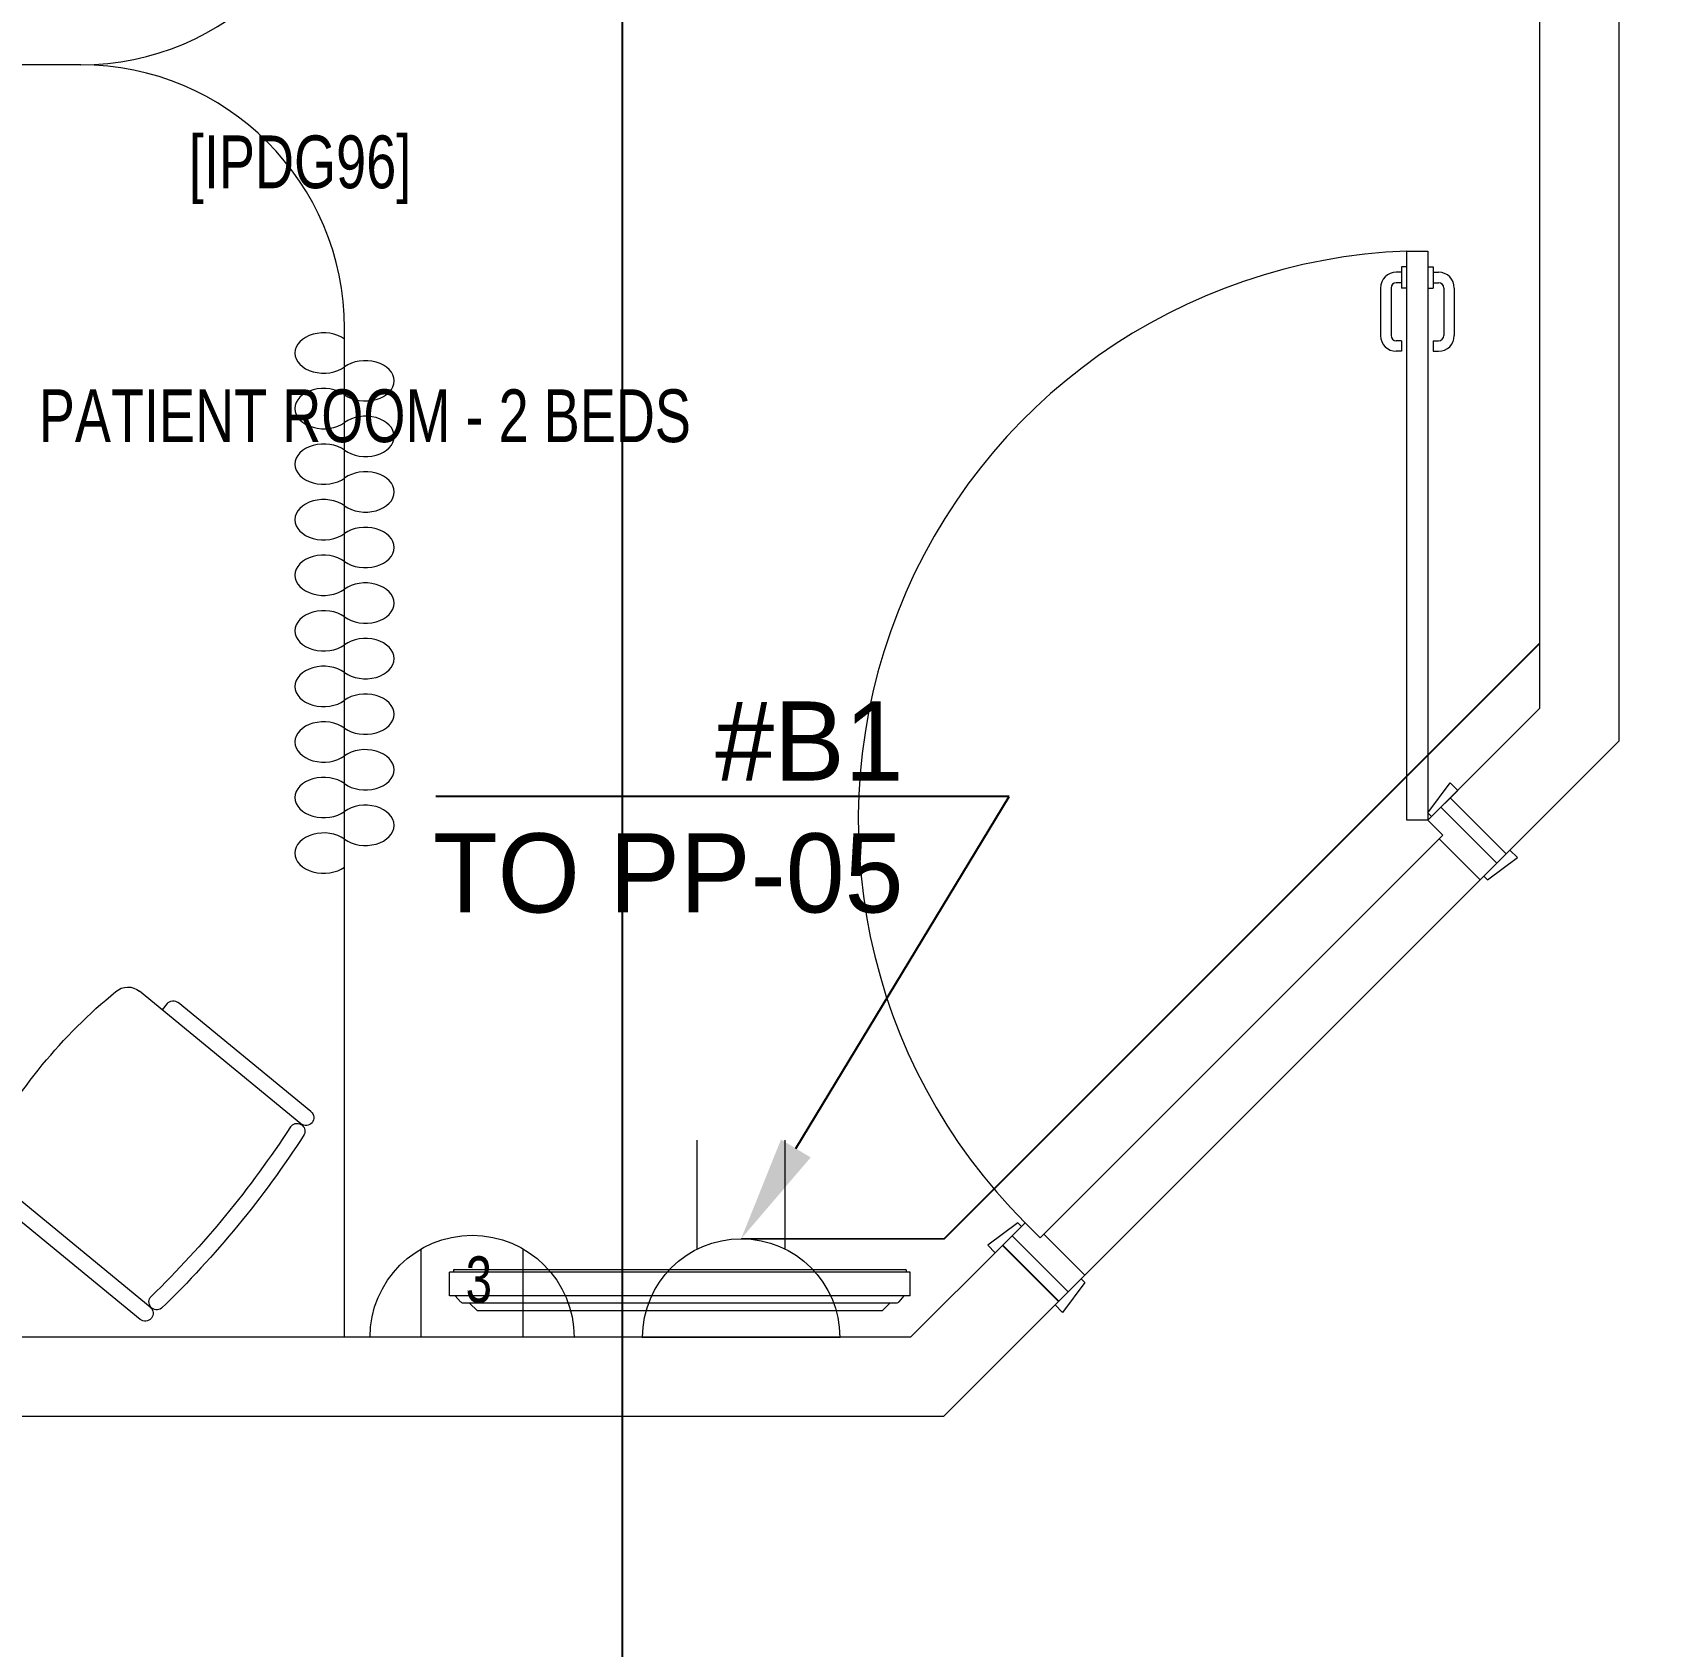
# Model space of a CAD drawing. Header units: metres. Extents: x 75097 to 220695, y -1557923 to -1361206.
# Drawn here: x 136044 to 139108, y -1431809 to -1428749 of the extents above; entities that cross this region are included whole.
import ezdxf
from ezdxf import colors
from ezdxf.entities.mleader import LeaderData, LeaderLine
from ezdxf.math import Vec2, Vec3

# ---------------------------------------------------------------- set-up
doc = ezdxf.new("R2010")
doc.units = ezdxf.units.M
doc.layers.get('0').update_dxf_attribs({"lineweight": 0})
for name, color, linetype, lineweight in [('A-100 - Copy$0$72_EGR_BASE_TEXT', 8, 'Continuous', 0), ('A-100 - Copy$0$car', 8, 'Continuous', 0), ('A-100 - Copy$0$Medical Equipment and Furniture', 8, 'Continuous', 0), ('A-100 - Copy$0$Medical Equipment and Furniture1', 8, 'Continuous', 5), ('A-100 - Copy$0$Walls', 8, 'Continuous', 0), ('A-100 - Copy$0$Wooden Joinery', 8, 'Continuous', 0)]:
    doc.layers.add(name, color=color, linetype=linetype, lineweight=lineweight)
doc.layers.add('A-100 - Copy$0$axes', color=8, linetype='Continuous')
doc.layers.add('PD-VENT', color=8, linetype='Continuous')
doc.layers.add('E-POWR', color=7, linetype='Continuous', lineweight=9, true_color=0x4e7e3e)
doc.layers.add('E-PW', color=7, linetype='Continuous', lineweight=9, true_color=0x4e7e3e)
doc.styles.add('A-100 - Copy$0$X3G_ENTITY_257CFD', font='swisscl.ttf', dxfattribs={"height": 200})
doc.styles.add('A-100 - Copy$0$X3G_ENTITY_2587EA', font='swisscl.ttf', dxfattribs={"height": 200})
doc.styles.get("Standard").update_dxf_attribs({"font": 'GOTHIC.TTF'})

# ---------------------------------------------------------------- blocks, each defined once
blk = doc.blocks.new('GI-041_dwg_E-SKT2-3902840-GI-041')
at = {"layer": 'E-POWR'}
blk.add_line((0.1982, 0), (-0.1982, 0), dxfattribs=at)
at = {"layer": 'E-PW'}
for p, q in [((-0.0879, 0.1765), (-0.0879, 0.3944)), ((0.0878, 0.1766), (0.0878, 0.3944)), ((-0.1466, 0), (0.1466, 0))]:
    blk.add_line(p, q, dxfattribs=at)
blk.add_arc((0, 0), 0.1972, 0.0142, 180.0142, dxfattribs=at)
blk = doc.blocks.new('WALL OUTLET')
at = {"layer": 'E-POWR', "extrusion": (9.94399e-05, 4.90741e-07, 1)}
blk.add_line((-193.4, 0, 0), (193.4, 0, 0), dxfattribs=at)
blk.add_line((-193.4, 0, 0), (193.4, 0, 0), dxfattribs=at)
at = {"layer": 'E-POWR', "extrusion": (9.94399e-05, 4.90741e-07, 1), "elevation": 0}
for points in [[(-96.7, 0), (-96.7, 167.5)], [(96.7, 0), (96.7, 167.5)]]:
    blk.add_lwpolyline(points, dxfattribs=at)
at = {"layer": 'E-POWR', "extrusion": (9.94399e-05, 4.90741e-07, 1)}
blk.add_arc((0, 0, 0), 193.4, 359.9963, 179.9963, dxfattribs=at)
blk = doc.blocks.new('A-100 - Copy$0$DM15862C-P')
for p, q in [((-0.3835, 0), (-0.3983, -0.0149)), ((0.3835, 0), (-0.3835, 0)), ((0.3835, 0), (0.3983, -0.0149)), ((-0.4367, -0.0287), (-0.4367, -0.0734)), ((0.4365, -0.0287), (-0.4367, -0.0287)), ((-0.4157, -0.0175), (-0.4256, -0.0287)), ((0.41, -0.0149), (-0.4099, -0.0149)), ((0.4157, -0.0175), (0.4254, -0.0287)), ((0.4365, -0.0287), (0.4365, -0.0734)), ((0.4365, -0.0734), (-0.4367, -0.0734)), ((-0.4291, -0.078), (-0.4291, -0.0734)), ((0.429, -0.078), (-0.4291, -0.078)), ((0.429, -0.078), (0.429, -0.0734))]:
    blk.add_line(p, q)
for points in [[(-0.4099, -0.0149), (-0.4121, -0.0149), (-0.4141, -0.0158), (-0.4157, -0.0175)], [(0.4157, -0.0175), (0.4141, -0.0158), (0.4121, -0.0149), (0.41, -0.0149)]]:
    blk.add_open_spline(points, degree=3)
blk = doc.blocks.new('A-100 - Copy$0$GF21016P-P')
at = {"layer": 'A-100 - Copy$0$Medical Equipment and Furniture1', "extrusion": (-1.24384e-09, -1.20261e-09, -1)}
for p, q in [((-0.225, -0.4495), (-0.225, -0.0538)), ((0.225, -0.4495), (0.225, -0.0538)), ((-0.24, -0.109), (-0.225, -0.109)), ((0.24, -0.109), (0.225, -0.109)), ((-0.255, -0.4495), (-0.255, -0.124)), ((0.255, -0.4495), (0.255, -0.124)), ((0.24, -0.4645), (0.24, -0.4645))]:
    blk.add_line(p, q, dxfattribs=at)
for centre, radius, start, end in [((0, -1.0036), 1.0036, 78.7568, 101.2432), ((0.19, -0.0538), 0.035, 0, 80.6557), ((-0.19, -0.0538), 0.035, 99.3443, 180), ((0.24, -0.124), 0.015, 0, 90), ((-0.24, -0.124), 0.015, 90, 180), ((0.24, -0.4495), 0.015, 270, 0), ((0.24, -0.4495), 0.015, 180, 270), ((0.2093, -0.4529), 0.015, 284.3864, 95.5209), ((0, 1.4254), 1.8749, 263.6341, 276.3659), ((-0.2093, -0.4529), 0.015, 84.4791, 255.6136), ((-0.24, -0.4495), 0.015, 270, 0), ((-0.24, -0.4495), 0.015, 180, 270), ((0, 1.406), 1.8855, 263.5119, 276.4881)]:
    blk.add_arc(centre, radius, start, end, dxfattribs=at)
blk = doc.blocks.new('A-100 - Copy$0$CURTAIN')
for centre, start, end in [((-0.3386, 0.0395), 313.5684, 226.4316), ((-0.1881, 0.0395), 313.5684, 226.4316), ((-0.0376, 0.0395), 313.5684, 226.4316), ((0.1129, 0.0395), 313.5684, 226.4316), ((0.2633, 0.0395), 313.5684, 226.4316), ((0.4138, 0.0395), 313.5684, 226.4316), ((0.5643, 0.0395), 313.5684, 226.4316), ((0.7148, 0.0395), 313.5684, 226.4316), ((0.8653, 0.0395), 313.5684, 226.4316), ((0.0376, -0.0395), 133.5684, 46.4316), ((0.1881, -0.0395), 133.5684, 46.4316), ((0.3386, -0.0395), 133.5684, 46.4316), ((0.4891, -0.0395), 133.5684, 46.4316), ((0.6396, -0.0395), 133.5684, 46.4316), ((0.79, -0.0395), 133.5684, 46.4316), ((0.9405, -0.0395), 133.5684, 46.4316), ((-0.4138, -0.0395), 133.5684, 46.4316), ((-0.2633, -0.0395), 133.5684, 46.4316), ((-0.1129, -0.0395), 133.5684, 46.4316)]:
    blk.add_arc(centre, 0.0546, start, end)
blk = doc.blocks.new('A-100 - Copy$0$A$C683B37BC')
at = {"layer": 'A-100 - Copy$0$car'}
for p, q in [((-770.4, -827), (-21.2, -77.8)), ((56.6, -155.6, -2.4), (-692.7, -904.8, -4.7))]:
    blk.add_line(p, q, dxfattribs=at)
at = {"layer": 'A-100 - Copy$0$Wooden Joinery'}
for p, q in [((-92.4, 996.4, -2.4), (-102.4, 996.4, -2.4)), ((-92.4, 1006.4, -2.4), (-92.4, 966.4, -2.4)), ((-82.4, 1006.4, -2.4), (-92.4, 1006.4, -2.4)), ((-42.4, 1006.4, -2.4), (-32.4, 1006.4, -2.4)), ((-32.4, 1006.4, -2.4), (-32.4, 966.4, -2.4)), ((-32.4, 996.4, -2.4), (-22.4, 996.4, -2.4)), ((-132.4, 966.4, -2.4), (-132.4, 876.4, -2.4)), ((-112.4, 966.4, -2.4), (-112.4, 876.4, -2.4)), ((-92.4, 976.4, -2.4), (-102.4, 976.4, -2.4)), ((-82.4, 966.4, -2.4), (-92.4, 966.4, -2.4)), ((-42.4, 966.4, -2.4), (-32.4, 966.4, -2.4)), ((-32.4, 976.4, -2.4), (-22.4, 976.4, -2.4)), ((-12.4, 966.4, -2.4), (-12.4, 876.4, -2.4)), ((7.6, 966.4, -2.4), (7.6, 876.4, -2.4)), ((-92.4, 866.4, -2.4), (-102.4, 866.4, -2.4)), ((-92.4, 866.4, -2.4), (-92.4, 846.4, -2.4)), ((-32.4, 866.4, -2.4), (-22.4, 866.4, -2.4)), ((-32.4, 866.4, -2.4), (-32.4, 846.4, -2.4)), ((-92.4, 846.4, -2.4), (-102.4, 846.4, -2.4)), ((-32.4, 846.4, -2.4), (-22.4, 846.4, -2.4))]:
    blk.add_line(p, q, dxfattribs=at)
for points in [[(-82.4, -42.4), (-82.4, 1036.4), (-42.4, 1036.4), (-42.4, -42.4)], [(-35.4, -35.4), (-42.4, -28.3), (0, 28.3), (14.1, 14.1)], [(63.6, -148.5), (70.7, -155.6), (127.3, -113.1), (113.1, -99)], [(-812.9, -812.9), (-819.9, -805.8), (-876.5, -848.2), (-862.4, -862.4)], [(-699.7, -911.9), (-692.7, -918.9), (-735.1, -975.5), (-749.2, -961.4)]]:
    blk.add_lwpolyline(points, close=True, dxfattribs=at)
for points in [[(-17.7, -17.7), (88.4, -123.7), (106.1, -106.1), (0, 0), (-17.7, -17.7)], [(-17.7, -17.7), (-42.4, -42.4), (-14.1, -70.7), (-21.2, -77.8), (56.6, -155.6), (88.4, -123.7), (-17.7, -17.7)], [(-830.6, -830.6), (-805.8, -805.8), (-777.5, -834.1), (-770.4, -827), (-692.7, -904.8), (-724.5, -936.6), (-830.6, -830.6)], [(-830.6, -830.6), (-724.5, -936.6), (-742.2, -954.3), (-848.2, -848.2), (-830.6, -830.6)]]:
    blk.add_lwpolyline(points, dxfattribs=at)
for centre, radius, start, end in [((-42.4, -42.4), 1079.6, 92.1234, 225), ((-102.4, 966.4, -2.4), 30, 90, 180), ((-22.4, 966.4, -2.4), 30, 0, 90), ((-102.4, 966.4, -2.4), 10, 90, 180), ((-22.4, 966.4, -2.4), 10, 0, 90), ((-102.4, 876.4, -2.4), 30, 180, 270), ((-102.4, 876.4, -2.4), 10, 180, 270), ((-22.4, 876.4, -2.4), 10, 270, 0), ((-22.4, 876.4, -2.4), 30, 270, 0)]:
    blk.add_arc(centre, radius, start, end, dxfattribs=at)
blk = doc.blocks.new('A-100 - Copy')
at = {"layer": 'A-100 - Copy$0$axes'}
blk.add_line((137163.3, -1477297.4, 0), (137163.3, -1387547.7, 0), dxfattribs=at)
at = {"layer": 'A-100 - Copy$0$Medical Equipment and Furniture'}
for p, q in [((136136.2, -1428810.2, 0), (133636.2, -1428810.2, 0)), ((136636.2, -1431222.7, 0), (136636.2, -1429310.1, 0))]:
    blk.add_line(p, q, dxfattribs=at)
for centre, start, end in [((136136.2, -1428310.2, 0), 270, 0), ((136136.2, -1429310.2, 0), 0, 90)]:
    blk.add_arc(centre, 500, start, end, dxfattribs=at)
at = {"layer": 'A-100 - Copy$0$Walls'}
for p, q in [((139051.2, -1427737.7, 0), (139051.2, -1430092.7, 0)), ((138901.2, -1428542.7, 0), (138901.2, -1430030.6, 0)), ((138901.2, -1430030.6, 0), (138731.9, -1430199.9, 0)), ((139051.2, -1430092.7, 0), (138838, -1430305.9, 0)), ((138731.9, -1430199.9, 0), (138838, -1430305.9, 0)), ((137883.4, -1431048.4, 0), (137709.1, -1431222.7, 0)), ((137883.4, -1431048.4, 0), (137989.5, -1431154.5, 0)), ((137989.5, -1431154.5, 0), (137771.2, -1431372.7, 0)), ((137709.1, -1431222.7, 0), (133636.2, -1431222.7, 0)), ((137771.2, -1431372.7, 0), (129376.7, -1431372.7, 0))]:
    blk.add_line(p, q, dxfattribs=at)
at = {"layer": 'A-100 - Copy$0$Medical Equipment and Furniture', "extrusion": (1.26698e-09, -6.38299e-11, -1), "xscale": -699.9999999767343, "yscale": 1000.000000000002, "zscale": 1000, "rotation": 90.01407011184907}
blk.add_blockref('A-100 - Copy$0$CURTAIN', (-136636.2, -1429646.4, 0), dxfattribs=at)
at = {"layer": 'A-100 - Copy$0$Medical Equipment and Furniture', "yscale": 1000, "zscale": 1000}
for name, p, xscale, rotation in [('A-100 - Copy$0$GF21016P-P', (136063.4, -1430706.4, 0), 1000, 50.60066125513764), ('A-100 - Copy$0$DM15862C-P', (137271.5, -1431172.7, 0), -1000, 180), ('A-100 - Copy$0$DM15862C-P', (137271.5, -1431172.7, 0), -1000, 180)]:
    blk.add_blockref(name, p, dxfattribs=dict(at, xscale=xscale, rotation=rotation))
at = {"layer": 'A-100 - Copy$0$Wooden Joinery'}
blk.add_blockref('A-100 - Copy$0$A$C683B37BC', (138731.9, -1430199.9, 0), dxfattribs=at)
at = {"layer": 'A-100 - Copy$0$72_EGR_BASE_TEXT', "char_height": 100, "attachment_point": 2, "style": 'A-100 - Copy$0$X3G_ENTITY_2587EA'}
for s, insert in [('[IPDG96]', (136551.9, -1428944.3)), ('PATIENT ROOM - 2 BEDS', (136674.7, -1429425.7, 0))]:
    blk.add_mtext(s, dxfattribs=dict(at, insert=insert))
at = {"layer": 'A-100 - Copy$0$Medical Equipment and Furniture', "insert": (136890.7, -1431158, -2.4), "char_height": 87.5, "attachment_point": 8, "style": 'A-100 - Copy$0$X3G_ENTITY_257CFD'}
blk.add_mtext('3', dxfattribs=at)

msp = doc.modelspace()

# ---------------------------------------------------------------- linework, layer by layer
at = {"layer": 'E-POWR', "const_width": 3, "elevation": 0}
msp.add_lwpolyline([(137388, -1431035.8), (137772.7, -1431035.8), (138901.2, -1429907.3), (138901.2, -1427924.6), (141446.6, -1427924.6), (141446.6, -1429233.6), (143248.9, -1431035.8), (143714.5, -1431035.8)], dxfattribs=at)

# ---------------------------------------------------------------- block references
at = {"layer": 'E-POWR', "color": 85, "extrusion": (0, 0, -1), "xscale": 947.6469886575187, "yscale": 947.6469886575187, "zscale": -947.6469886575187, "rotation": 359.9927750024302}
msp.add_blockref('GI-041_dwg_E-SKT2-3902840-GI-041', (-137388, -1431222.7, 0), dxfattribs=at)
at = {"layer": 'PD-VENT', "color": 85, "xscale": -1, "rotation": 359.9816343017128}
msp.add_blockref('WALL OUTLET', (136877.9, -1431222.7, 0), dxfattribs=at)

# ---------------------------------------------------------------- leaders
at = {"layer": 'E-POWR'}
ml = msp.add_multileader_mtext('Standard', dxfattribs=at)
ml.set_content('#B1\\PTO PP-05', color=256)
ml.set_leader_properties()
ml.build(insert=Vec2(0, 0))
ml.multileader.update_dxf_attribs({"text_right_attachment_type": 6, "dogleg_length": 200, "arrow_head_size": 200})
ctx = ml.context
ctx.base_point, ctx.char_height, ctx.arrow_head_size, ctx.landing_gap_size, ctx.plane_origin = Vec3(136831.7, -1430094.1, 0), 150, 200, 0.09, Vec3(138469.4, -1429732.5, 0)
ctx.right_attachment, ctx.text_align_type = 6, 2
notes = []
notes.append((ctx, [(1, (1, 1, 0), (137895.6, -1430197.2, 0), (-1, 0), 200, [(0, [(137387.9, -1431035.8, 0)], 0, [])])]))
ctx.mtext.insert, ctx.mtext.alignment, ctx.mtext.flow_direction = Vec3(137695.5, -1430017.2, 0), 3, 5
for ctx, leaders in notes:
    for number, flags, end, landing, length, lines in leaders:
        leader = LeaderData()
        leader.index, (leader.has_last_leader_line, leader.has_dogleg_vector, leader.attachment_direction) = number, flags
        leader.last_leader_point, leader.dogleg_vector, leader.dogleg_length = Vec3(end), Vec3(landing), length
        for number, points, colour, breaks in lines:
            line = LeaderLine()
            line.index, line.vertices, line.color, line.breaks = number, Vec3.list(points), colors.encode_raw_color(colour), breaks
            leader.lines.append(line)
        ctx.leaders.append(leader)

# ---------------------------------------------------------------- next in the draw order: block references
msp.add_blockref('A-100 - Copy', (0, 0))

doc.saveas('drawing.dxf')
